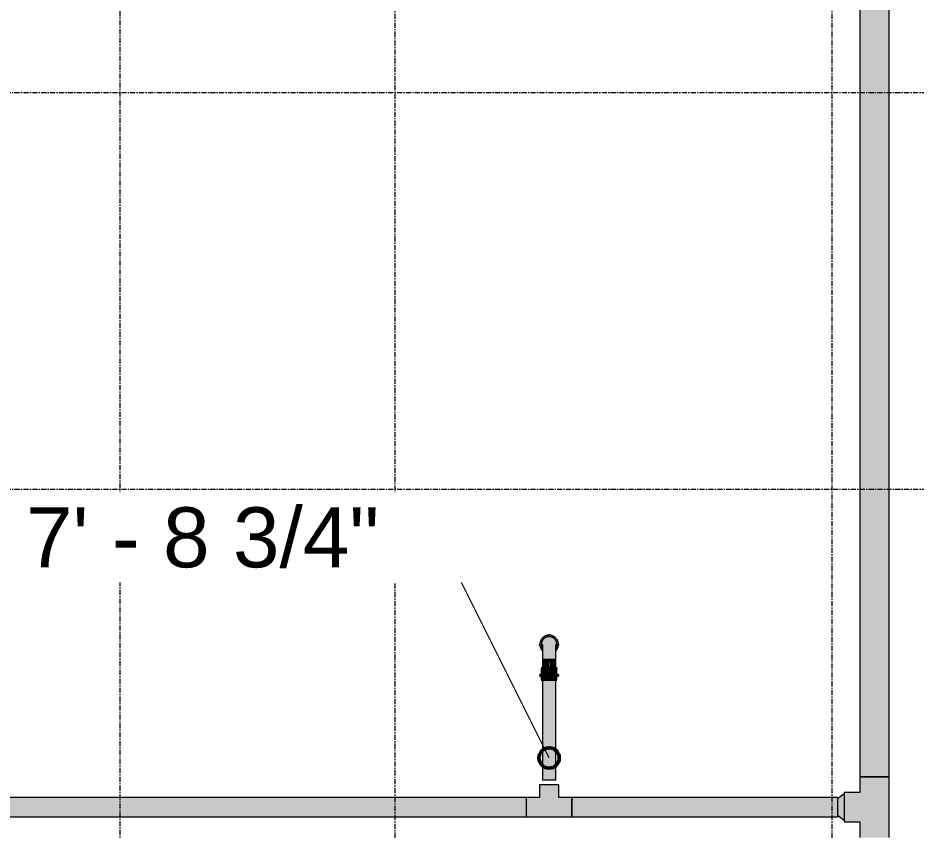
# Model space of a CAD drawing. Header units: inches. Extents: x -3679 to 241, y -496 to 1784.
# Drawn here: x -3092.1 to -3003.7, y 305.5 to 385.3 of the extents above; entities that cross this region are included whole.
import ezdxf

# ---------------------------------------------------------------- set-up
doc = ezdxf.new("R2010")
doc.units = ezdxf.units.IN
doc.header["$MEASUREMENT"] = 0
doc.linetypes.add('Grid Line', pattern=[0.875, 0.5, -0.125, 0.125, -0.125])
for name, color, linetype, lineweight in [('G-ANNO-DIMS', 251, 'Continuous', 9), ('P-PIPE', 1, 'Continuous', 9), ('P-PIPE-CNTR', 1, 'Continuous', 9), ('S-GRID', 8, 'Continuous', 9)]:
    doc.layers.add(name, color=color, linetype=linetype, lineweight=lineweight)
doc.styles.add('Arial_1', font='arial.ttf', dxfattribs={"height": 5.901198})

# ---------------------------------------------------------------- blocks, each defined once
blk = doc.blocks.new('Victaulic-VicPress316-Elbow 90-45deg Style P568_P571 - Standard-V34-LOWER PARKING')
at = {"layer": 'P-PIPE'}
for points in [[(-3180.475, 461.118), (-3180.475, 461.369), (-3180.498, 461.41), (-3180.565, 461.627), (-3180.584, 461.743), (-3180.491, 462.091), (-3180.36, 462.285), (-3180.173, 462.408), (-3180.108, 462.439), (-3179.934, 462.483), (-3179.854, 462.494), (-3179.818, 462.509), (-3179.818, 462.655), (-3179.985, 462.639), (-3180.146, 462.594), (-3180.436, 462.413), (-3180.571, 462.257), (-3180.667, 462.076), (-3180.677, 461.922), (-3180.727, 461.743), (-3180.711, 461.584), (-3180.667, 461.41), (-3180.571, 461.228)], [(-3180.475, 461.369), (-3180.463, 461.863), (-3180.409, 462.024), (-3180.342, 462.136), (-3180.262, 462.224), (-3180.211, 462.267), (-3180.112, 462.328), (-3179.974, 462.379), (-3179.932, 462.39), (-3179.818, 462.4), (-3179.818, 462.509), (-3179.865, 462.49), (-3179.983, 462.478), (-3180.173, 462.408), (-3180.364, 462.278), (-3180.491, 462.091), (-3180.54, 461.962), (-3180.584, 461.743), (-3180.539, 461.52), (-3180.492, 461.393)], [(-3180.321, 460.35), (-3179.818, 460.35), (-3179.818, 462.4), (-3179.932, 462.39), (-3180.042, 462.361), (-3180.211, 462.267), (-3180.24, 462.246), (-3180.321, 462.165), (-3180.387, 462.072), (-3180.45, 461.914), (-3180.465, 461.857), (-3180.475, 461.469), (-3180.465, 460.35), (-3180.387, 460.35)], [(-3179.16, 461.118), (-3179.065, 461.228), (-3178.969, 461.41), (-3178.958, 461.564), (-3178.908, 461.743), (-3178.924, 461.901), (-3178.969, 462.076), (-3179.065, 462.257), (-3179.199, 462.413), (-3179.489, 462.594), (-3179.818, 462.582), (-3179.818, 462.509), (-3179.77, 462.49), (-3179.641, 462.475), (-3179.449, 462.4), (-3179.276, 462.285), (-3179.137, 462.076), (-3179.07, 461.859), (-3179.051, 461.743), (-3179.16, 461.283), (-3179.16, 461.135)], [(-3179.16, 461.37), (-3179.144, 461.395), (-3179.095, 461.524), (-3179.051, 461.743), (-3179.096, 461.965), (-3179.172, 462.134), (-3179.307, 462.308), (-3179.462, 462.408), (-3179.501, 462.431), (-3179.679, 462.481), (-3179.781, 462.494), (-3179.818, 462.494), (-3179.818, 462.4), (-3179.658, 462.378), (-3179.523, 462.328), (-3179.456, 462.289), (-3179.35, 462.202), (-3179.276, 462.111), (-3179.224, 462.019), (-3179.178, 461.888), (-3179.17, 461.857), (-3179.16, 461.395)], [(-3179.395, 460.35), (-3179.16, 460.35), (-3179.17, 461.857), (-3179.2, 461.968), (-3179.292, 462.135), (-3179.314, 462.165), (-3179.395, 462.246), (-3179.489, 462.312), (-3179.593, 462.361), (-3179.703, 462.39), (-3179.818, 462.39), (-3179.818, 460.35), (-3179.489, 460.35)], [(-3180.451, 459.487), (-3180.331, 459.505), (-3180.278, 459.517), (-3180.248, 459.498), (-3180.052, 459.499), (-3179.976, 459.494), (-3179.818, 459.522), (-3179.818, 460.35), (-3180.475, 460.35), (-3180.463, 459.503), (-3180.454, 459.487)], [(-3179.244, 459.49), (-3179.172, 459.504), (-3179.16, 459.522), (-3179.17, 460.35), (-3179.818, 460.35), (-3179.805, 459.519), (-3179.643, 459.493), (-3179.462, 459.503), (-3179.387, 459.498), (-3179.337, 459.516), (-3179.248, 459.49)], [(-3180.063, 459.304), (-3179.818, 459.304), (-3179.831, 459.519), (-3179.992, 459.493), (-3180.173, 459.503), (-3180.248, 459.498), (-3180.287, 459.52), (-3180.41, 459.49), (-3180.46, 459.498), (-3180.476, 459.521), (-3180.536, 459.443), (-3180.572, 459.366), (-3180.572, 459.304), (-3180.089, 459.304)], [(-3179.547, 459.304), (-3179.051, 459.304), (-3179.065, 459.383), (-3179.161, 459.519), (-3179.2, 459.49), (-3179.294, 459.502), (-3179.357, 459.517), (-3179.395, 459.499), (-3179.593, 459.498), (-3179.703, 459.502), (-3179.818, 459.522), (-3179.818, 459.304), (-3179.572, 459.304)], [(-3179.952, 458.561), (-3179.818, 458.561), (-3179.818, 458.852), (-3180.584, 458.852), (-3180.677, 458.8), (-3180.729, 458.707), (-3180.667, 458.606), (-3180.584, 458.561), (-3179.953, 458.561)], [(-3180.146, 458.852), (-3179.818, 458.852), (-3179.818, 459.304), (-3180.584, 459.304), (-3180.571, 458.852), (-3180.224, 458.852)], [(-3180.146, 458.223), (-3179.818, 458.223), (-3179.818, 458.561), (-3180.584, 458.561), (-3180.584, 458.223), (-3180.224, 458.223)], [(-3179.679, 458.852), (-3179.051, 458.852), (-3179.065, 459.304), (-3179.818, 459.304), (-3179.818, 458.852), (-3179.682, 458.852)], [(-3179.199, 458.561), (-3179.051, 458.561), (-3178.953, 458.615), (-3178.906, 458.707), (-3178.969, 458.806), (-3179.051, 458.852), (-3179.818, 458.852), (-3179.818, 458.561), (-3179.219, 458.561)], [(-3179.051, 458.223), (-3179.065, 458.561), (-3179.818, 458.561), (-3179.818, 458.223), (-3179.065, 458.223)]]:
    blk.add_hatch(color=256, dxfattribs=at).paths.add_polyline_path(points, flags=0)
for p, q in [((-3180.475, 460.35), (-3180.475, 459.456)), ((-3179.16, 459.459), (-3179.16, 460.35)), ((-3180.584, 459.304), (-3180.584, 458.852)), ((-3179.818, 458.852), (-3180.584, 458.852)), ((-3180.584, 458.561), (-3180.584, 458.223)), ((-3179.818, 458.561), (-3180.584, 458.561)), ((-3179.051, 458.852), (-3179.818, 458.852)), ((-3179.051, 458.561), (-3179.818, 458.561)), ((-3179.051, 458.852), (-3179.051, 459.304)), ((-3179.051, 458.223), (-3179.051, 458.561)), ((-3180.584, 458.223), (-3179.818, 458.223)), ((-3179.818, 458.223), (-3179.051, 458.223))]:
    blk.add_line(p, q, dxfattribs=at)
at = {"layer": 'P-PIPE', "flags": 128}
for points in [[(-3179.818, 462.655), (-3179.854, 462.654), (-3179.89, 462.652), (-3179.927, 462.648), (-3179.963, 462.643), (-3179.999, 462.637), (-3180.034, 462.629), (-3180.07, 462.619), (-3180.104, 462.609), (-3180.139, 462.596), (-3180.173, 462.583), (-3180.206, 462.568), (-3180.239, 462.552), (-3180.271, 462.534), (-3180.302, 462.515), (-3180.333, 462.496), (-3180.362, 462.474), (-3180.391, 462.452), (-3180.419, 462.428), (-3180.446, 462.404), (-3180.472, 462.378), (-3180.497, 462.352), (-3180.52, 462.324), (-3180.543, 462.295), (-3180.565, 462.266), (-3180.585, 462.236), (-3180.604, 462.204), (-3180.622, 462.173), (-3180.638, 462.14), (-3180.654, 462.107), (-3180.668, 462.073), (-3180.68, 462.039), (-3180.691, 462.004), (-3180.701, 461.969), (-3180.709, 461.934), (-3180.716, 461.898), (-3180.722, 461.862), (-3180.726, 461.825), (-3180.728, 461.789), (-3180.73, 461.753), (-3180.729, 461.716), (-3180.727, 461.68), (-3180.724, 461.643), (-3180.719, 461.607), (-3180.713, 461.571), (-3180.706, 461.536), (-3180.697, 461.5), (-3180.686, 461.465), (-3180.675, 461.431), (-3180.661, 461.397), (-3180.647, 461.363), (-3180.631, 461.33), (-3180.614, 461.298), (-3180.595, 461.267), (-3180.576, 461.236), (-3180.555, 461.206), (-3180.533, 461.177), (-3180.51, 461.149), (-3180.485, 461.122)], [(-3179.818, 462.509), (-3179.848, 462.509), (-3179.879, 462.507), (-3179.909, 462.504), (-3179.94, 462.5), (-3179.97, 462.494), (-3180, 462.487), (-3180.029, 462.479), (-3180.059, 462.47), (-3180.088, 462.46), (-3180.116, 462.449), (-3180.144, 462.436), (-3180.172, 462.423), (-3180.198, 462.408), (-3180.225, 462.392), (-3180.25, 462.375), (-3180.275, 462.358), (-3180.3, 462.339), (-3180.323, 462.319), (-3180.346, 462.298), (-3180.367, 462.277), (-3180.388, 462.254), (-3180.408, 462.231), (-3180.427, 462.207), (-3180.445, 462.182), (-3180.463, 462.157), (-3180.479, 462.131), (-3180.494, 462.104), (-3180.507, 462.077), (-3180.52, 462.049), (-3180.532, 462.021), (-3180.543, 461.992), (-3180.552, 461.963), (-3180.56, 461.933), (-3180.567, 461.903), (-3180.573, 461.873), (-3180.578, 461.843), (-3180.581, 461.812), (-3180.583, 461.782), (-3180.584, 461.751), (-3180.584, 461.72), (-3180.582, 461.69), (-3180.58, 461.659), (-3180.576, 461.629), (-3180.57, 461.599), (-3180.564, 461.569), (-3180.556, 461.539), (-3180.548, 461.51), (-3180.538, 461.481), (-3180.527, 461.452), (-3180.515, 461.424), (-3180.501, 461.396), (-3180.487, 461.369), (-3180.475, 461.349)], [(-3179.16, 461.111), (-3179.138, 461.134), (-3179.115, 461.162), (-3179.092, 461.19), (-3179.07, 461.22), (-3179.05, 461.25), (-3179.031, 461.281), (-3179.013, 461.313), (-3178.997, 461.345), (-3178.981, 461.379), (-3178.968, 461.412), (-3178.955, 461.447), (-3178.944, 461.481), (-3178.934, 461.516), (-3178.926, 461.552), (-3178.919, 461.588), (-3178.913, 461.624), (-3178.909, 461.66), (-3178.907, 461.696), (-3178.906, 461.733), (-3178.906, 461.769), (-3178.908, 461.806), (-3178.911, 461.842), (-3178.916, 461.878), (-3178.922, 461.914), (-3178.929, 461.95), (-3178.938, 461.985), (-3178.949, 462.02), (-3178.961, 462.055), (-3178.974, 462.089), (-3178.988, 462.122), (-3179.004, 462.155), (-3179.021, 462.187), (-3179.04, 462.219), (-3179.059, 462.25), (-3179.08, 462.28), (-3179.102, 462.309), (-3179.125, 462.337), (-3179.15, 462.364), (-3179.175, 462.39), (-3179.202, 462.415), (-3179.229, 462.439), (-3179.257, 462.462), (-3179.286, 462.484), (-3179.317, 462.505), (-3179.347, 462.524), (-3179.379, 462.542), (-3179.411, 462.559), (-3179.444, 462.575), (-3179.478, 462.589), (-3179.512, 462.602), (-3179.547, 462.614), (-3179.582, 462.624), (-3179.617, 462.633), (-3179.653, 462.64), (-3179.689, 462.646), (-3179.725, 462.65), (-3179.761, 462.653), (-3179.798, 462.655), (-3179.818, 462.655)], [(-3179.157, 461.355), (-3179.142, 461.382), (-3179.128, 461.409), (-3179.115, 461.437), (-3179.103, 461.465), (-3179.093, 461.494), (-3179.083, 461.523), (-3179.075, 461.553), (-3179.068, 461.582), (-3179.062, 461.613), (-3179.058, 461.643), (-3179.054, 461.673), (-3179.052, 461.704), (-3179.051, 461.735), (-3179.051, 461.765), (-3179.053, 461.796), (-3179.056, 461.826), (-3179.06, 461.857), (-3179.065, 461.887), (-3179.071, 461.917), (-3179.079, 461.947), (-3179.087, 461.976), (-3179.097, 462.005), (-3179.108, 462.034), (-3179.121, 462.062), (-3179.134, 462.089), (-3179.148, 462.116), (-3179.164, 462.143), (-3179.18, 462.169), (-3179.198, 462.194), (-3179.216, 462.218), (-3179.236, 462.242), (-3179.256, 462.265), (-3179.278, 462.287), (-3179.3, 462.308), (-3179.323, 462.328), (-3179.347, 462.348), (-3179.371, 462.366), (-3179.396, 462.383), (-3179.422, 462.4), (-3179.449, 462.415), (-3179.476, 462.429), (-3179.504, 462.442), (-3179.532, 462.454), (-3179.561, 462.465), (-3179.59, 462.475), (-3179.619, 462.483), (-3179.649, 462.491), (-3179.679, 462.497), (-3179.709, 462.502), (-3179.74, 462.505), (-3179.77, 462.508), (-3179.801, 462.509), (-3179.818, 462.509)], [(-3180.475, 461.743), (-3180.475, 461.742), (-3180.475, 461.738), (-3180.475, 461.733), (-3180.475, 461.725), (-3180.475, 461.715), (-3180.475, 461.703), (-3180.475, 461.689), (-3180.475, 461.672), (-3180.475, 461.654), (-3180.475, 461.633), (-3180.475, 461.61), (-3180.475, 461.585), (-3180.475, 461.559), (-3180.475, 461.53), (-3180.475, 461.499), (-3180.475, 461.467), (-3180.475, 461.433), (-3180.475, 461.397), (-3180.475, 461.359), (-3180.475, 461.32), (-3180.475, 461.28), (-3180.475, 461.237), (-3180.475, 461.194), (-3180.475, 461.149), (-3180.475, 461.102), (-3180.475, 461.055), (-3180.475, 461.006), (-3180.475, 460.957), (-3180.475, 460.906), (-3180.475, 460.855), (-3180.475, 460.802), (-3180.475, 460.749), (-3180.475, 460.696), (-3180.475, 460.641), (-3180.475, 460.587), (-3180.475, 460.531), (-3180.475, 460.476), (-3180.475, 460.421), (-3180.475, 460.365), (-3180.475, 460.35)], [(-3179.16, 460.35), (-3179.16, 460.406), (-3179.16, 460.461), (-3179.16, 460.517), (-3179.16, 460.572), (-3179.16, 460.627), (-3179.16, 460.681), (-3179.16, 460.735), (-3179.16, 460.788), (-3179.16, 460.841), (-3179.16, 460.892), (-3179.16, 460.943), (-3179.16, 460.993), (-3179.16, 461.042), (-3179.16, 461.09), (-3179.16, 461.136), (-3179.16, 461.182), (-3179.16, 461.226), (-3179.16, 461.268), (-3179.16, 461.309), (-3179.16, 461.349), (-3179.16, 461.387), (-3179.16, 461.423), (-3179.16, 461.458), (-3179.16, 461.491), (-3179.16, 461.522), (-3179.16, 461.551), (-3179.16, 461.578), (-3179.16, 461.604), (-3179.16, 461.627), (-3179.16, 461.648), (-3179.16, 461.667), (-3179.16, 461.684), (-3179.16, 461.699), (-3179.16, 461.712), (-3179.16, 461.723), (-3179.16, 461.731), (-3179.16, 461.737), (-3179.16, 461.741), (-3179.16, 461.743), (-3179.16, 461.743)], [(-3180.584, 459.304), (-3180.584, 459.315), (-3180.583, 459.326), (-3180.582, 459.336), (-3180.581, 459.347), (-3180.579, 459.358), (-3180.576, 459.369), (-3180.573, 459.379), (-3180.57, 459.39), (-3180.567, 459.4), (-3180.563, 459.41), (-3180.558, 459.42), (-3180.553, 459.43), (-3180.548, 459.439), (-3180.542, 459.449), (-3180.536, 459.458), (-3180.53, 459.467), (-3180.523, 459.475), (-3180.516, 459.483), (-3180.509, 459.492), (-3180.501, 459.499), (-3180.493, 459.507), (-3180.485, 459.514), (-3180.477, 459.521), (-3180.475, 459.522)], [(-3179.16, 459.522), (-3179.151, 459.515), (-3179.143, 459.508), (-3179.135, 459.501), (-3179.127, 459.493), (-3179.12, 459.485), (-3179.113, 459.477), (-3179.106, 459.468), (-3179.1, 459.459), (-3179.094, 459.45), (-3179.088, 459.441), (-3179.083, 459.431), (-3179.078, 459.422), (-3179.073, 459.412), (-3179.069, 459.402), (-3179.066, 459.391), (-3179.062, 459.381), (-3179.059, 459.371), (-3179.057, 459.36), (-3179.055, 459.349), (-3179.053, 459.338), (-3179.052, 459.328), (-3179.051, 459.317), (-3179.051, 459.306), (-3179.051, 459.304)], [(-3180.584, 458.561), (-3180.59, 458.561), (-3180.596, 458.562), (-3180.601, 458.562), (-3180.607, 458.563), (-3180.613, 458.564), (-3180.619, 458.565), (-3180.624, 458.567), (-3180.63, 458.569), (-3180.635, 458.571), (-3180.641, 458.573), (-3180.646, 458.575), (-3180.651, 458.578), (-3180.656, 458.581), (-3180.661, 458.584), (-3180.666, 458.587), (-3180.671, 458.59), (-3180.676, 458.594), (-3180.68, 458.597), (-3180.684, 458.601), (-3180.688, 458.605), (-3180.692, 458.61), (-3180.696, 458.614), (-3180.7, 458.619), (-3180.703, 458.623), (-3180.707, 458.628), (-3180.71, 458.633), (-3180.712, 458.638), (-3180.715, 458.643), (-3180.717, 458.649), (-3180.72, 458.654), (-3180.722, 458.66), (-3180.723, 458.665), (-3180.725, 458.671), (-3180.726, 458.676), (-3180.727, 458.682), (-3180.728, 458.688), (-3180.729, 458.694), (-3180.729, 458.699), (-3180.73, 458.705), (-3180.73, 458.711), (-3180.729, 458.717), (-3180.729, 458.723), (-3180.728, 458.728), (-3180.727, 458.734), (-3180.726, 458.74), (-3180.724, 458.745), (-3180.723, 458.751), (-3180.721, 458.757), (-3180.719, 458.762), (-3180.716, 458.767), (-3180.714, 458.773), (-3180.711, 458.778), (-3180.708, 458.783), (-3180.705, 458.788), (-3180.702, 458.792), (-3180.698, 458.797), (-3180.694, 458.802), (-3180.691, 458.806), (-3180.687, 458.81), (-3180.682, 458.814), (-3180.678, 458.818), (-3180.673, 458.822), (-3180.669, 458.825), (-3180.664, 458.828), (-3180.659, 458.831), (-3180.654, 458.834), (-3180.649, 458.837), (-3180.644, 458.84), (-3180.638, 458.842), (-3180.633, 458.844), (-3180.627, 458.846), (-3180.622, 458.847), (-3180.616, 458.849), (-3180.61, 458.85), (-3180.605, 458.851), (-3180.599, 458.852), (-3180.593, 458.852), (-3180.587, 458.852), (-3180.584, 458.852)], [(-3179.818, 458.852), (-3179.848, 458.852), (-3179.879, 458.852), (-3179.909, 458.852), (-3179.94, 458.852), (-3179.97, 458.852), (-3180, 458.852), (-3180.029, 458.852), (-3180.059, 458.852), (-3180.088, 458.852), (-3180.116, 458.852), (-3180.144, 458.852), (-3180.172, 458.852), (-3180.198, 458.852), (-3180.225, 458.852), (-3180.25, 458.852), (-3180.275, 458.852), (-3180.3, 458.852), (-3180.323, 458.852), (-3180.346, 458.852), (-3180.367, 458.852), (-3180.388, 458.852), (-3180.408, 458.852), (-3180.427, 458.852), (-3180.445, 458.852), (-3180.463, 458.852), (-3180.479, 458.852), (-3180.494, 458.852), (-3180.507, 458.852), (-3180.52, 458.852), (-3180.532, 458.852), (-3180.543, 458.852), (-3180.552, 458.852), (-3180.56, 458.852), (-3180.567, 458.852), (-3180.573, 458.852), (-3180.578, 458.852), (-3180.581, 458.852), (-3180.583, 458.852), (-3180.584, 458.852), (-3180.584, 458.852)], [(-3180.584, 458.852), (-3180.583, 458.852), (-3180.582, 458.852), (-3180.579, 458.852), (-3180.574, 458.852), (-3180.569, 458.852), (-3180.562, 458.852), (-3180.554, 458.852), (-3180.545, 458.852)], [(-3180.543, 458.561), (-3180.552, 458.561), (-3180.56, 458.561), (-3180.567, 458.561), (-3180.573, 458.561), (-3180.578, 458.561), (-3180.581, 458.561), (-3180.583, 458.561), (-3180.584, 458.561), (-3180.584, 458.561)], [(-3180.584, 458.561), (-3180.583, 458.561), (-3180.582, 458.561), (-3180.579, 458.561), (-3180.574, 458.561), (-3180.569, 458.561), (-3180.562, 458.561), (-3180.554, 458.561), (-3180.545, 458.561), (-3180.535, 458.561), (-3180.524, 458.561), (-3180.511, 458.561), (-3180.497, 458.561), (-3180.483, 458.561), (-3180.467, 458.561), (-3180.45, 458.561), (-3180.432, 458.561), (-3180.414, 458.561), (-3180.394, 458.561), (-3180.373, 458.561), (-3180.352, 458.561), (-3180.329, 458.561), (-3180.306, 458.561), (-3180.282, 458.561), (-3180.257, 458.561), (-3180.232, 458.561), (-3180.206, 458.561), (-3180.179, 458.561), (-3180.152, 458.561), (-3180.124, 458.561), (-3180.095, 458.561), (-3180.067, 458.561), (-3180.037, 458.561), (-3180.008, 458.561), (-3179.978, 458.561), (-3179.948, 458.561), (-3179.918, 458.561), (-3179.887, 458.561), (-3179.856, 458.561), (-3179.826, 458.561), (-3179.818, 458.561)], [(-3179.051, 458.852), (-3179.052, 458.852), (-3179.054, 458.852), (-3179.057, 458.852), (-3179.061, 458.852), (-3179.066, 458.852), (-3179.073, 458.852), (-3179.081, 458.852), (-3179.09, 458.852), (-3179.1, 458.852), (-3179.112, 458.852), (-3179.124, 458.852), (-3179.138, 458.852), (-3179.152, 458.852), (-3179.168, 458.852), (-3179.185, 458.852), (-3179.203, 458.852), (-3179.222, 458.852), (-3179.241, 458.852), (-3179.262, 458.852), (-3179.284, 458.852), (-3179.306, 458.852), (-3179.329, 458.852), (-3179.353, 458.852), (-3179.378, 458.852), (-3179.403, 458.852), (-3179.43, 458.852), (-3179.456, 458.852), (-3179.484, 458.852), (-3179.511, 458.852), (-3179.54, 458.852), (-3179.569, 458.852), (-3179.598, 458.852), (-3179.627, 458.852), (-3179.657, 458.852), (-3179.687, 458.852), (-3179.718, 458.852), (-3179.748, 458.852), (-3179.779, 458.852), (-3179.809, 458.852), (-3179.818, 458.852)], [(-3179.818, 458.561), (-3179.787, 458.561), (-3179.756, 458.561), (-3179.726, 458.561), (-3179.695, 458.561), (-3179.665, 458.561), (-3179.635, 458.561), (-3179.606, 458.561), (-3179.576, 458.561), (-3179.548, 458.561), (-3179.519, 458.561), (-3179.491, 458.561), (-3179.464, 458.561), (-3179.437, 458.561), (-3179.41, 458.561), (-3179.385, 458.561), (-3179.36, 458.561), (-3179.336, 458.561), (-3179.312, 458.561), (-3179.29, 458.561), (-3179.268, 458.561), (-3179.247, 458.561), (-3179.227, 458.561), (-3179.208, 458.561), (-3179.19, 458.561), (-3179.173, 458.561), (-3179.157, 458.561), (-3179.142, 458.561), (-3179.128, 458.561), (-3179.115, 458.561), (-3179.103, 458.561), (-3179.093, 458.561), (-3179.083, 458.561), (-3179.075, 458.561), (-3179.068, 458.561), (-3179.062, 458.561), (-3179.058, 458.561), (-3179.054, 458.561), (-3179.052, 458.561), (-3179.051, 458.561), (-3179.051, 458.561)], [(-3179.093, 458.852), (-3179.083, 458.852), (-3179.075, 458.852), (-3179.068, 458.852), (-3179.062, 458.852), (-3179.058, 458.852), (-3179.054, 458.852), (-3179.052, 458.852), (-3179.051, 458.852), (-3179.051, 458.852)], [(-3179.051, 458.561), (-3179.052, 458.561), (-3179.054, 458.561), (-3179.057, 458.561), (-3179.061, 458.561), (-3179.066, 458.561), (-3179.073, 458.561), (-3179.081, 458.561), (-3179.09, 458.561)], [(-3179.051, 458.852), (-3179.045, 458.852), (-3179.039, 458.852), (-3179.034, 458.851), (-3179.028, 458.85), (-3179.022, 458.849), (-3179.016, 458.848), (-3179.011, 458.847), (-3179.005, 458.845), (-3179, 458.843), (-3178.994, 458.841), (-3178.989, 458.838), (-3178.984, 458.836), (-3178.979, 458.833), (-3178.974, 458.83), (-3178.969, 458.827), (-3178.964, 458.824), (-3178.96, 458.82), (-3178.955, 458.816), (-3178.951, 458.812), (-3178.947, 458.808), (-3178.943, 458.804), (-3178.939, 458.8), (-3178.935, 458.795), (-3178.932, 458.79), (-3178.929, 458.785), (-3178.926, 458.78), (-3178.923, 458.775), (-3178.92, 458.77), (-3178.918, 458.765), (-3178.915, 458.76), (-3178.913, 458.754), (-3178.912, 458.749), (-3178.91, 458.743), (-3178.909, 458.737), (-3178.908, 458.732), (-3178.907, 458.726), (-3178.906, 458.72), (-3178.906, 458.714), (-3178.906, 458.708), (-3178.906, 458.703), (-3178.906, 458.697), (-3178.906, 458.691), (-3178.907, 458.685), (-3178.908, 458.679), (-3178.909, 458.674), (-3178.911, 458.668), (-3178.912, 458.663), (-3178.914, 458.657), (-3178.916, 458.652), (-3178.919, 458.646), (-3178.921, 458.641), (-3178.924, 458.636), (-3178.927, 458.631), (-3178.93, 458.626), (-3178.933, 458.621), (-3178.937, 458.617), (-3178.941, 458.612), (-3178.945, 458.608), (-3178.949, 458.604), (-3178.953, 458.6), (-3178.957, 458.596), (-3178.962, 458.592), (-3178.966, 458.589), (-3178.971, 458.585), (-3178.976, 458.582), (-3178.981, 458.579), (-3178.986, 458.577), (-3178.992, 458.574), (-3178.997, 458.572), (-3179.002, 458.57), (-3179.008, 458.568), (-3179.013, 458.566), (-3179.019, 458.565), (-3179.025, 458.564), (-3179.031, 458.563), (-3179.036, 458.562), (-3179.042, 458.562), (-3179.048, 458.561), (-3179.051, 458.561)]]:
    blk.add_lwpolyline(points, dxfattribs=at)

msp = doc.modelspace()

# ---------------------------------------------------------------- hatches: boundary and pattern name
at = {"layer": 'P-PIPE'}
for points in [[(-3008.19, 310.735), (-3007.818, 310.735), (-3007.818, 424.751), (-3009.255, 424.751), (-3009.25, 310.735), (-3008.19, 310.735)], [(-3007.818, 310.735), (-3006.38, 310.735), (-3006.38, 424.751), (-3007.818, 424.751), (-3007.818, 317.036)], [(-3039.818, 310.393), (-3039.818, 320.223), (-3040.475, 320.223), (-3040.475, 310.393), (-3039.988, 310.393)], [(-3039.16, 310.393), (-3039.163, 320.223), (-3039.818, 320.223), (-3039.818, 310.393), (-3039.182, 310.393)], [(-3007.099, 304.751), (-3006.381, 304.751), (-3006.381, 310.735), (-3009.255, 310.735), (-3009.25, 309.175), (-3007.818, 307.743), (-3009.255, 306.306), (-3009.255, 304.751), (-3007.446, 304.751)], [(-3009.255, 306.306), (-3007.818, 307.743), (-3009.255, 309.18), (-3010.81, 309.18), (-3010.81, 306.306), (-3009.337, 306.306)], [(-3093.573, 307.743), (-3042.062, 307.743), (-3042.062, 308.693), (-3093.573, 308.693), (-3093.573, 307.925)], [(-3037.573, 306.792), (-3037.573, 308.694), (-3038.867, 308.694), (-3039.818, 307.743), (-3040.768, 308.694), (-3042.062, 308.694), (-3042.062, 306.792)], [(-3037.573, 307.743), (-3011.466, 307.743), (-3011.466, 308.693), (-3037.573, 308.693), (-3037.573, 307.925)], [(-3010.81, 306.43), (-3010.81, 309.055), (-3011.466, 308.555), (-3011.453, 306.92), (-3010.816, 306.435)], [(-3082.845, 306.793), (-3042.062, 306.793), (-3042.062, 307.743), (-3093.573, 307.743), (-3093.573, 306.793)], [(-3015.483, 306.793), (-3011.466, 306.793), (-3011.466, 307.743), (-3037.573, 307.743), (-3037.573, 306.793), (-3032.323, 306.793)]]:
    msp.add_hatch(color=256, dxfattribs=at).paths.add_polyline_path(points, flags=0)
h = msp.add_hatch(color=256, dxfattribs=at)
h.paths.add_polyline_path([(-3038.901, 308.659), (-3038.867, 308.694), (-3038.867, 309.987), (-3038.901, 309.987), (-3038.901, 308.661)], flags=0)
h.paths.add_polyline_path([(-3040.734, 309.987), (-3040.768, 309.987), (-3040.768, 308.694), (-3040.734, 308.661)], flags=0)
h.paths.add_polyline_path([(-3039.818, 307.743), (-3038.901, 308.659), (-3038.901, 309.987), (-3040.734, 309.987), (-3040.734, 308.659), (-3040, 307.925)], flags=0)

# ---------------------------------------------------------------- linework, layer by layer
at = {"layer": 'G-ANNO-DIMS'}
for p, q in [((-3050.745, 334.421), (-3055.412, 334.421)), ((-3039.818, 312.582), (-3050.745, 334.421))]:
    msp.add_line(p, q, dxfattribs=at)
at = {"layer": 'G-ANNO-DIMS', "lineweight": 50}
msp.add_circle((-3039.818, 312.582), 1, dxfattribs=at)
at = {"layer": 'P-PIPE'}
for p, q in [((-3009.255, 424.751), (-3009.255, 310.735)), ((-3006.38, 310.735), (-3006.38, 424.751)), ((-3040.475, 320.223), (-3040.475, 310.393)), ((-3039.16, 310.393), (-3039.16, 320.223)), ((-3039.182, 310.393), (-3040.475, 310.393)), ((-3039.16, 310.393), (-3039.182, 310.393)), ((-3009.255, 310.735), (-3009.255, 309.18)), ((-3008.536, 310.735), (-3009.255, 310.735)), ((-3009.206, 310.735), (-3009.063, 310.735)), ((-3009.062, 310.735), (-3008.834, 310.735)), ((-3008.834, 310.735), (-3008.536, 310.735)), ((-3008.536, 310.735), (-3008.19, 310.735)), ((-3007.818, 310.735), (-3008.536, 310.735)), ((-3008.19, 310.735), (-3007.818, 310.735)), ((-3007.818, 310.735), (-3007.446, 310.735)), ((-3006.38, 310.735), (-3007.818, 310.735)), ((-3007.446, 310.735), (-3007.099, 310.735)), ((-3007.099, 310.735), (-3006.801, 310.735)), ((-3006.801, 310.735), (-3006.573, 310.735)), ((-3006.573, 310.735), (-3006.43, 310.735)), ((-3006.381, 304.751), (-3006.381, 310.735)), ((-3040.768, 309.987), (-3040.768, 308.694)), ((-3040.768, 309.987), (-3038.867, 309.987)), ((-3038.867, 308.694), (-3038.867, 309.987)), ((-3009.255, 309.18), (-3010.81, 309.18)), ((-3042.062, 308.693), (-3093.573, 308.693)), ((-3040.768, 308.694), (-3042.062, 308.694)), ((-3037.573, 308.694), (-3038.867, 308.694)), ((-3011.466, 308.693), (-3037.573, 308.693)), ((-3037.573, 308.415), (-3037.573, 308.566)), ((-3037.573, 308.218), (-3037.573, 308.415)), ((-3010.81, 309.055), (-3011.466, 308.555)), ((-3011.466, 308.693), (-3011.466, 306.793)), ((-3037.573, 307.989), (-3037.573, 308.218)), ((-3037.573, 307.497), (-3037.573, 307.989)), ((-3037.573, 307.268), (-3037.573, 307.497)), ((-3093.573, 306.793), (-3042.062, 306.793)), ((-3042.062, 306.792), (-3037.573, 306.792)), ((-3037.573, 307.071), (-3037.573, 307.267)), ((-3037.573, 306.92), (-3037.573, 307.07)), ((-3037.573, 306.793), (-3011.466, 306.793)), ((-3010.81, 306.43), (-3011.466, 306.93)), ((-3010.81, 306.306), (-3009.255, 306.306)), ((-3009.255, 306.306), (-3009.255, 304.751))]:
    msp.add_line(p, q, dxfattribs=at)
for centre, major_axis, start_param, end_param in [((-3010.81, 307.743), (0, 1.437), 0, 3.141593), ((-3042.062, 307.743), (0, 0.951), 0, 3.141593), ((-3042.062, 307.743), (0, 0.95), 0.523599, 0.784433), ((-3042.062, 307.743), (0, 0.95), 0.785398, 1.046674), ((-3037.573, 307.743), (0, 0.951), 0, 3.141593), ((-3042.062, 307.743), (0, 0.95), 1.047198, 1.308764), ((-3042.062, 307.743), (0, 0.95), 1.308997, 1.570796), ((-3042.062, 307.743), (0, 0.95), 1.570796, 1.832596), ((-3042.062, 307.743), (0, 0.95), 1.832829, 2.094395), ((-3042.062, 307.743), (0, 0.95), 2.094919, 2.356194), ((-3042.062, 307.743), (0, 0.95), 2.35716, 2.617994)]:
    msp.add_ellipse(centre, major_axis=major_axis, ratio=0.000003, start_param=start_param, end_param=end_param, dxfattribs=at)
at = {"layer": 'P-PIPE-CNTR'}
for p, q in [((-3039.818, 324.481), (-3039.818, 324.743)), ((-3040.818, 323.743), (-3040.553, 323.743)), ((-3039.082, 323.743), (-3038.818, 323.743))]:
    msp.add_line(p, q, dxfattribs=at)
at = {"layer": 'S-GRID', "linetype": 'Grid Line'}
for p, q in [((-3081.998, -484.257), (-3081.998, 1771.743)), ((-3055, 1771.743), (-3055, -484.257)), ((-3012, 1771.743), (-3012, -484.257)), ((-3666.394, 378), (228, 378)), ((-3666.394, 339), (226, 339))]:
    msp.add_line(p, q, dxfattribs=at)

# ---------------------------------------------------------------- block references
at = {"layer": 'P-PIPE'}
msp.add_blockref('Victaulic-VicPress316-Elbow 90-45deg Style P568_P571 - Standard-V34-LOWER PARKING', (140, -138), dxfattribs=at)

# ---------------------------------------------------------------- next in the draw order: texts
at = {"layer": 'G-ANNO-DIMS', "insert": (-3110.972, 337.225), "char_height": 5.9012, "width": 64.872, "attachment_point": 1, "line_spacing_factor": 0.938532, "style": 'Arial_1', "bg_fill": 3, "box_fill_scale": 1.25, "bg_fill_color": 0, "bg_fill_transparency": 0}
msp.add_mtext('BOP 7\' - 8 3/4"', dxfattribs=at)

doc.saveas('drawing.dxf')
